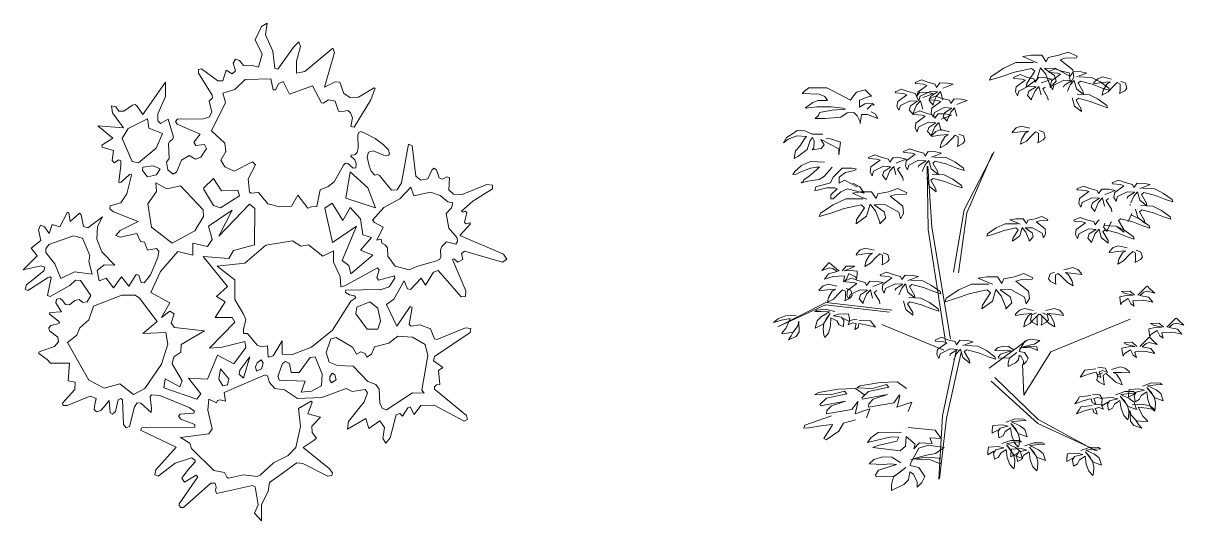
# Model space of a CAD drawing. Header units: millimetres. Extents: x -63086 to 144078, y -129912 to 13382.
# Drawn here: x 56144 to 58628, y -59168 to -58102 of the extents above; entities that cross this region are included whole.
import ezdxf

# ---------------------------------------------------------------- set-up
doc = ezdxf.new("R2010")
doc.units = ezdxf.units.MM
doc.layers.get('0').update_dxf_attribs({"lineweight": 0})
doc.layers.add('観葉植物', color=92, linetype='Continuous', lineweight=9)

# ---------------------------------------------------------------- blocks, each defined once
blk = doc.blocks.new('樹木平面（CAD素材.com）4a80e24d')
at = {"color": 0, "linetype": 'ByBlock', "lineweight": -2}
for points in [[(121.8, 439.7), (112, 440.5), (89.1, 428.5), (110.6, 502.9), (106.9, 512.1), (47.3, 462.1), (29.8, 458.7), (29.5, 484.7), (37.7, 516.2), (34.6, 525.8), (23.6, 515.2), (-10.6, 467.2), (-17, 469.1), (-21.1, 506), (-37.1, 540.7), (-33.7, 565.9), (-45.3, 558.7), (-58.8, 530.2), (-44.4, 499.2), (-51.7, 471.9), (-67.8, 475.7), (-84.3, 475.1), (-92.7, 485.8), (-101, 488.7), (-105.9, 480.3), (-101.3, 463.5), (-108.2, 457.3), (-121.4, 465.2), (-128.1, 442.4), (-139.1, 442.5), (-174.1, 467.9), (-180.5, 466.7), (-180.7, 458.9), (-151.2, 412), (-150.6, 405.6), (-157.2, 398.5), (-151.9, 374.9), (-157.5, 364.7), (-170.4, 360.7), (-225.1, 360.1), (-229.5, 354.9), (-225.9, 349.4), (-176.7, 328.4), (-190.2, 311.1), (-186.1, 304.1), (-167.4, 305.9), (-163.3, 297.2), (-175.6, 278.5), (-187, 274.2), (-200.1, 282.7), (-216.6, 272.1), (-227.7, 246.4)], [(-511.2, 35.5), (-509.4, 43.1), (-518, 46.2), (-555.6, 37.3), (-525.5, 67.4), (-538.9, 83.9), (-518, 100.3), (-523.1, 123.3), (-518.6, 132.8), (-510.4, 129.4), (-500.1, 115), (-493.3, 134.6), (-477.4, 129.9), (-461, 161.2), (-458.1, 159.7), (-454.9, 140.7), (-434.8, 159.1), (-431.7, 155.6), (-426.3, 130.3), (-417.4, 127.3), (-386.1, 151), (-396.3, 130), (-397.9, 103.1), (-387.4, 75.8), (-359.7, 47.2), (-382.4, 47.8), (-397, 36.1), (-392.9, 13.5), (-377.7, 19.3), (-362.2, -0.8), (-345.1, 22.2), (-329.4, 2.6), (-313.9, 27.3), (-308.1, 26), (-302.8, 10), (-297, 9.6), (-283.1, 26.6), (-267.3, 64.1), (-265, 77.3), (-270.2, 83.4), (-289.8, 79.9), (-295.8, 96.8), (-304.4, 98.2), (-312.2, 115.1), (-347.8, 107.2), (-357.7, 110.8), (-348.1, 121.4), (-309.3, 140.7), (-362.3, 161.7), (-370.4, 167.9), (-369.3, 174.3), (-346.3, 181), (-333.5, 200.4), (-323.6, 240.1), (-324.8, 242.7), (-328.2, 241.9), (-346, 225), (-350.1, 223.7), (-351.2, 225.7), (-346.8, 260.7), (-346.8, 271), (-351.3, 273.2), (-360, 266.8), (-365.4, 271.7), (-362.5, 293), (-386.7, 300.5), (-387.5, 304.8), (-364.1, 319.7), (-396.2, 345.9), (-340.8, 341.6), (-364.5, 373.6), (-366.5, 388.8), (-357.4, 386.7), (-351.1, 377.1), (-340, 377.4), (-321.7, 390.2), (-316.2, 391.4), (-312.3, 388.5), (-299.3, 370.1), (-251.2, 439.4), (-251.2, 408.8), (-267.2, 371.3), (-267.5, 356.4), (-261.9, 351.2), (-245, 359.9), (-234, 321.8), (-236.2, 316.9), (-241.8, 313.4), (-244.4, 308.4), (-243.2, 275.4), (-248.9, 268.5), (-245.9, 251.8), (-234.5, 242.3), (-227.5, 246.7)], [(-122.1, 290), (-124, 308.8), (-152.3, 335.5), (-122.9, 396), (-128.1, 415.6), (-102.9, 423.8), (-80.8, 444.9), (-25.8, 446.9), (-20.3, 422.8), (-15.5, 423.1), (-8.7, 436.5), (0.9, 440.6), (14.8, 413.8), (63.8, 431.3), (83.3, 394.9), (86.3, 394.3), (97.9, 401.4), (112.4, 398.5), (119.7, 377.1), (123.6, 375.7), (139.5, 379.1), (145.1, 373.9), (149.4, 363.4), (145.7, 344.3), (153, 342.8), (188.4, 401.3), (198.2, 426.3), (196, 427.5), (162.2, 407.5), (144.5, 406.5), (130.5, 415), (122.1, 439.2)], [(-122.1, 290.8), (-132.9, 272.5), (-124, 258.2), (-104.2, 248.6), (-64.4, 268.5), (-58.6, 262.1), (-74.3, 232.3), (-71.4, 204), (-67.9, 202), (-52.1, 203.4), (-31.8, 179), (-7.2, 172.2), (18.5, 173.8), (32.5, 197.1), (53.9, 169.5), (61.6, 172.1), (73, 173.3), (79.8, 209), (97.4, 215.9), (110.4, 226.2), (130.4, 261.4), (134.5, 265.6), (139.1, 265.4), (150.8, 255.5), (156.3, 256.2), (157.4, 265.1), (154.3, 273), (145.9, 280.8), (146.8, 283.5), (151.5, 283.1), (156.1, 284.6), (159.1, 289.2), (161.2, 297.8), (161, 326.6), (162.8, 332), (167, 333.7), (176.9, 329.6), (197.6, 318.6), (214.8, 306.3), (226.1, 294.8), (228.6, 286), (226.7, 282.8), (222.5, 281.6), (216.6, 283.1), (193.4, 292.7), (183.8, 289.7), (180.5, 279.1), (184.9, 260.5), (189.6, 248.5), (196.9, 240), (202.7, 241.9), (207.4, 239.2), (232.9, 208.1), (245, 208.5), (253.9, 223.6), (269, 307), (277, 303.2), (285.2, 237.8), (295.3, 229.4), (310.6, 232.3), (319, 250.8), (323.8, 255.6), (329.5, 251.8), (334.8, 234.2), (341.9, 231.7), (351, 236.5), (356.9, 234.6), (355.6, 209.1), (365.9, 199.2), (384.4, 198.8), (437.1, 220.5), (449.2, 218.6), (449.4, 210.7), (407.2, 184.8), (382.8, 163.4), (385.5, 160.9), (390.5, 163.4), (394.2, 160.4), (388.9, 138.9), (392.6, 136), (400.6, 138.2), (401.9, 136), (379.3, 111.3), (472.7, 70.9), (479.6, 60.1), (470.7, 54), (388.9, 77.7), (382.8, 72.5), (385.5, 59.9), (375.2, 53.5), (366.5, 61.3), (363.6, 59.7), (391.7, -7.5), (391.2, -20), (382.1, -20.5), (333, 35.7), (323.1, 32.7), (305.3, 4.6), (296.2, 19.9), (273.8, -4.5), (267.4, -3.1), (259.9, 14), (237.5, -25.7), (222.2, -36.7), (244.1, -83.1), (272.7, -41), (276.8, -43.6), (270.4, -79.6), (275.2, -83.5), (293.9, -80.6), (316.3, -89), (325, -110.3), (329.8, -111.9), (391.4, -86.5), (402.9, -88.1), (401, -97.2), (324.7, -148.2), (323.1, -157.5), (342.8, -172.1), (333.2, -178.5), (336.2, -208), (329.1, -208.7), (325, -213.5), (325, -218.3), (393.7, -274.7), (395.3, -283.2), (388.2, -286.6), (324.1, -252.3), (295.5, -253), (281.6, -272.4), (273.1, -256.4), (267.6, -258.3), (256.4, -276.3), (251, -270.4), (242.7, -273.1), (230, -322.4), (220.6, -333.6), (214.2, -323.6), (217.8, -300.7), (207.8, -285.9), (184.5, -302.6), (177.6, -281.1), (138.4, -303.7), (140.9, -287.5), (174, -245.7), (181.3, -226.1), (176.5, -219), (148.4, -223.5), (136.1, -216.7), (84, -236.1), (31.4, -238.4), (4.1, -219.8), (-17, -216.6), (-28, -204.1), (-32.9, -189.8), (-37.4, -187.4), (-125.1, -225.3), (-122.9, -243.9), (-134, -241.1), (-139.5, -242.5), (-142, -247.2), (-158, -239.9), (-160.6, -262.9), (-150.9, -303.3), (-157.9, -313.6), (-218.9, -321.7), (-198.8, -334), (-195, -345.1), (-147.5, -392.6), (-125, -397), (-120, -407.1), (-116.3, -408.9), (-84, -401.8), (-54.9, -405.7), (-48.1, -402.2), (-19.6, -375.9), (11.4, -360.5), (27.9, -343.3), (37.9, -298.2), (33.5, -259.8), (60.6, -244), (63.2, -246.1), (53.8, -271.2), (80.7, -277.9), (62.5, -297.3), (62.9, -310.8), (72.5, -323.3), (67.6, -327.4), (43.7, -343.3), (99.3, -388.3), (106.2, -397.6), (104.8, -402.9), (96.3, -404.6), (43.3, -377.4), (30.3, -376.1), (-3.5, -400.7), (-28.4, -418.3), (-30.9, -436.8), (-45.3, -466.3), (-45.6, -500.3), (-60.2, -483.8), (-52.6, -466), (-59.1, -427.7), (-64.7, -425), (-141.8, -441.7), (-143.8, -434.5), (-142.2, -428.2), (-145, -419.8), (-153.7, -419.4), (-212.8, -471.8), (-218.1, -471.9), (-222, -467.6), (-222.1, -463.9), (-182.1, -406.1), (-185.2, -402.7), (-210, -417.2), (-215.9, -408.7), (-204.9, -393.2), (-187.7, -374.3), (-187.8, -370.3), (-195.5, -365.7), (-230, -376.6), (-267, -404.6), (-273.7, -402), (-271.6, -390.8), (-228.5, -342.7), (-304.5, -305.8), (-301.8, -300.9), (-188.5, -299.6), (-187.9, -294.2), (-218.4, -282.4), (-223, -276.3), (-219.6, -271.5), (-190.5, -269.9), (-189.1, -265.6), (-200.6, -257.6), (-263.1, -232.1), (-281.2, -230.7), (-283.9, -234.4), (-280.8, -259.5), (-281.5, -268.3), (-303.9, -248), (-311.6, -247.8), (-317.6, -255.9), (-328.2, -297.9), (-335.3, -301.4), (-340.9, -293.8), (-343.1, -241.4), (-346.3, -238.1), (-352.6, -240.9), (-358.4, -265.8), (-364.3, -271.7), (-369.5, -268.7), (-371.6, -242.3), (-380.5, -253.4), (-389.6, -263.9), (-398.6, -266.8), (-403.6, -261.9), (-402.5, -251.2), (-399.5, -238.3), (-412.5, -233.6), (-461.7, -253.3), (-470.2, -253.1), (-471.5, -247.9), (-444.9, -218.7), (-444.5, -203), (-459.1, -200.2), (-456.3, -162.8), (-497.5, -162.8), (-504.3, -154.8), (-522.4, -142.1), (-522.2, -139.3), (-517.6, -136.5), (-488.8, -126.5), (-480.4, -117.1), (-481.3, -107.1), (-499.3, -93.2), (-501, -86.8), (-496.3, -81.5), (-479, -77.9), (-477.8, -75.8), (-479.9, -72.5), (-499.4, -57.7), (-498.7, -53.7), (-474, -52.3), (-485.5, -33.1), (-484.4, -25.2), (-476.8, -23.9), (-470.8, -28.7), (-465, -37.1), (-456.4, -37.4), (-444.9, -28.3), (-436.1, -26.4), (-428, -32.5), (-418.7, -31.2), (-411.2, -17.6), (-433.3, 14.6), (-444, 15.3), (-456.1, 3.8), (-498, -19.7), (-503.6, -17.7), (-495.7, 20.2), (-497.6, 22.6), (-502.5, 21.2), (-545.5, -6.6), (-551.4, -3.9), (-548.4, 5.2), (-511.2, 35.5)], [(-169.6, 212.4), (-148, 233.2), (-131.1, 207), (-96.4, 207.8), (-92.5, 196.2), (-133.4, 170), (-148, 175.4), (-169.9, 210.8)], [(274, 214.4), (281, 195.9), (316.2, 203.8), (337, 196.7), (353.5, 183.4), (364.4, 181.1), (361.6, 170.5), (350.1, 157.9), (355.9, 126.8), (373.5, 105.8), (374, 98.2), (370.8, 92.6), (350.7, 97.2), (340.4, 87.4), (338, 80.6), (338.6, 65.3), (336, 60), (329.2, 56.4), (287.4, 44.7), (270.4, 37.2), (240.4, 45.6), (225.1, 66.6), (224.4, 84.6), (219.5, 91.3), (211.8, 94.4), (210.6, 102.8), (201.6, 101.1), (214.9, 128.7), (196.3, 139.1), (192.2, 143.9), (216.6, 170.7), (250.9, 189.3), (274, 214.5)], [(208.4, -5.2), (228.2, 1.1), (240.2, 19.7), (239.6, 24.6), (205, 15.5), (201.7, 21), (206.6, 37.5), (203, 41.5), (132.7, 3.4), (124.2, 1.3), (122.6, 23.3), (108.7, 53.9), (108.4, 78.1), (85.8, 66.9), (55.2, 90.9), (39, 88.1), (21.2, 99.5), (-36.4, 90.4), (-81.3, 51.9), (-140.2, 45.2), (-102.4, 16.2), (-102.4, -26.4), (-83.8, -57.7), (-79.2, -68.9), (-84.2, -90.7), (-84.3, -99.1), (-75.8, -98.9), (-55.1, -124.1), (-45.6, -127.9), (-32.4, -125.4), (-31.4, -149.6), (-20.2, -146.9), (-1.5, -114.9), (-1.5, -143.4), (18.9, -145), (61.8, -128.6), (106.8, -91.8), (145.8, -29.7), (156.2, -22.4), (153.6, -18.3), (143.1, -16), (134, -10.9), (135.3, -5.7)], [(208.2, -4.8), (135.1, -6)], [(-10.3, -191.3), (-0.3, -163.2), (5.7, -158.9), (14.8, -163), (18, -182.9), (35.1, -182.2), (58.4, -150.5), (69.2, -149.3), (84.7, -185.9), (83.3, -211.4), (61.4, -222.4), (39.7, -224.5), (47.9, -200.9), (-8, -198.9), (-9.9, -191.2)]]:
    blk.add_lwpolyline(points, dxfattribs=at)
for points in [[(-289.8, 360.7), (-286.8, 340.8), (-257.6, 329.2), (-270.7, 298.3), (-309, 266.5), (-322.4, 269.2), (-343.7, 319), (-331, 340.1)], [(-289.6, 236.9), (-270.1, 241.3), (-262.5, 254), (-277.3, 260.5), (-299.2, 257.1), (-300.5, 250.2)], [(144.4, 247.7), (181.9, 213.3), (198.3, 170.1), (135.1, 191.2)], [(-270, 205.2), (-288.5, 179), (-281.2, 128.5), (-236.7, 94.5), (-188.2, 121), (-169.5, 151.8), (-170.7, 165.7), (-218.6, 217.6), (-248.1, 211), (-271.8, 223.5)], [(-136.5, 109.8), (-71, 178.4), (-59.5, 169.1), (-60.2, 91.3), (-105.7, 78.9), (-115.7, 62), (-170.5, 65.8), (-118, 1.9), (-141.9, -19.7), (-123.4, -31.3), (-145, -64.4), (-108, -64.4), (-102.6, -74.5), (-156.6, -130.7), (-129.6, -128.4), (-81, -116.1), (-78.7, -129.2), (-104.9, -163.9), (-139.6, -145.4), (-161.2, -197), (-202.1, -194.7), (-175.1, -227.9), (-183.6, -239.4), (-254.5, -215.5), (-251.4, -196.2), (-220.6, -213.2), (-215.2, -200.1), (-236.8, -163.9), (-233.1, -149.3), (-218.4, -139.1), (-217.7, -122.6), (-167.7, -93.5), (-232.1, -86), (-238.9, -77), (-232.8, -56.5), (-242, -51), (-259.8, -64.4), (-241.7, -33.5), (-282.1, -10.9), (-261.9, 34), (-224.6, 76.4), (-192.7, 69.2), (-192.7, 94.3), (-161.2, 87.7), (-150.9, 102.5), (-159.1, 130.9), (-108, 165.3)], [(106.3, 95.8), (157.7, 131.2), (126.9, 57.2), (141.2, 47), (145.9, 28.5), (192.6, 69), (166.4, 79.3), (190.1, 106.6), (171.6, 112.7), (166.4, 146.6), (144.3, 170.8), (128.9, 143.1), (105.8, 180.6), (89.9, 169.3)], [(-415.3, 55.6), (-413.2, 68), (-428.5, 105), (-447.9, 110), (-501, 91.4), (-507.4, 82.1), (-507.1, 74.4), (-487.6, 50.1), (-475.4, 18.6), (-445.6, 33.2), (-407.8, 28.1)], [(-250.5, -96.9), (-246.3, -122.1), (-259.5, -164.8), (-295.2, -216.5), (-319.4, -229.9), (-348.5, -207.1), (-382, -215.9), (-414.8, -199.3), (-460.9, -118.1), (-440.8, -102.7), (-434.2, -86.6), (-415.3, -69.5), (-405.2, -40.7), (-344.8, -17.2), (-316.1, -16.8), (-306.4, -23.6), (-269, -73), (-299.3, -99)], [(186.5, -31.2), (203.4, -44.7), (209.4, -72.3), (203.7, -89.9), (181, -89.5), (156.8, -56.9), (158.7, -42.4)], [(302.8, -226.8), (278.1, -226.2), (221.8, -262.8), (213.3, -259.7), (207.9, -248.7), (206.5, -218.6), (199.4, -208), (182.4, -202.1), (151.1, -168.7), (117, -167.2), (99.6, -160.5), (93.1, -139.5), (102.6, -110.1), (114.6, -107.4), (149.6, -128), (157.6, -143), (167, -138.5), (176.4, -142), (179.8, -150), (190.3, -143.1), (196.3, -127.6), (227.3, -120), (246.7, -104.5), (277.8, -107), (304.7, -122.8), (310.9, -146.3), (297.5, -220.6)], [(-84.2, -195), (-93, -186.3), (-91.6, -177.9), (-70.5, -149.2)], [(-46.2, -155.4), (-41.7, -161.7), (-45.6, -174.7), (-56.4, -179.4), (-58.6, -170.1), (-54.5, -161.9)], [(-128.2, -211.1), (-118.2, -208.9), (-115.6, -196.2), (-133.3, -174.8), (-136.8, -196.5)], [(114.7, -198.4), (111.3, -187.5), (105.8, -184), (100.8, -191.8), (100.9, -199.3), (104.4, -204.4)]]:
    blk.add_lwpolyline(points, close=True, dxfattribs=at)
blk = doc.blocks.new('樹木平面（CAD素材.com）c9a4abbc')
at = {"color": 0, "linetype": 'ByBlock', "lineweight": -2}
for points in [[(130.6, 481.7), (93.3, 481.7), (66.3, 469.1), (39.2, 451), (36.8, 443.8), (59, 450.4), (90.3, 461.2), (126.4, 469.1), (133.6, 463), (116.7, 436.6), (115.5, 428.8), (137.8, 445), (145.6, 470.3), (157, 456.4), (166.6, 431.8), (166.6, 428.2), (179.2, 441.4), (175.6, 454), (154.6, 469.1), (177.4, 469.7), (206.9, 453.4), (210.5, 439), (217.1, 450.4), (215.3, 466.1), (188.3, 487.7), (197.9, 490.7), (223.1, 491.9), (224.3, 494.9), (205.1, 503.9), (185.3, 497.3), (162.4, 492.5), (158.2, 482.9), (148.6, 497.3), (125.8, 497.3), (107.7, 494.3), (127.6, 485.9), (139, 481.1)], [(147.4, 412.5), (142.6, 430.4), (134.3, 421.1), (126.9, 404.1), (126.8, 401.6), (118.3, 411.2), (121.2, 419.9), (136.3, 429.8), (120.4, 430.9), (99.3, 420.4), (96.4, 410.4), (92.1, 418.5), (93.8, 429.4), (113.3, 443.8), (106.6, 446.2), (89, 447.7), (88.3, 449.8), (102, 455.6), (115.7, 450.4), (131.5, 446.4), (134.2, 439.6), (141.3, 449.4), (157.3, 448.8), (169.8, 446.1), (155.7, 440.8), (147.6, 437.8)], [(195.3, 428.8), (196.6, 432.7), (211.7, 442.6), (195.8, 443.7), (174.7, 433.2), (171.8, 423.2), (167.5, 431.3), (169.2, 442.2), (188.7, 456.6), (182.1, 459), (164.4, 460.5), (163.7, 462.6), (177.4, 468.4), (191.1, 463.2), (206.9, 459.2), (209.6, 452.4), (216.7, 462.2), (232.7, 461.6), (245.2, 458.9), (231.1, 453.6), (223, 450.6)], [(228.9, 450.8), (255, 449.7), (273.5, 440.1), (291.9, 426.8), (293.4, 421.7), (278, 426.9), (256.5, 435.4), (231.5, 441.8), (226.3, 437.8), (237.3, 418.9), (237.9, 413.4), (222.8, 425.3), (218.1, 443.2), (209.7, 433.9), (203.6, 419.9)], [(297.7, 446.2), (278.9, 450.6), (268.3, 447), (260.1, 438.5), (259.8, 435.9), (277.1, 438.5), (294.8, 440), (287.8, 435.5), (280, 421.9), (277.8, 411.6), (290.4, 418.6), (302.5, 431.1), (309.9, 438.5), (316.2, 435.5), (316.2, 420.8), (315.1, 414.9), (326.5, 421.2), (330.5, 426.3), (327.6, 437.4), (317.6, 441.1)], [(-225.4, 382), (-215.9, 390.8), (-210.2, 390.4), (-213.6, 393.8), (-230, 393.1), (-241.7, 386.2), (-241.7, 401), (-225.4, 407.1), (-216.3, 409.8), (-229.6, 423.4), (-247.8, 418.1), (-256.6, 407.1), (-261.1, 401), (-285.4, 413.6), (-311.7, 427.2), (-350.4, 427.2), (-359.5, 420), (-364.1, 415.1), (-328, 413.6), (-316.2, 408.6), (-309.8, 400.3), (-330.7, 400.3), (-341.7, 396.1), (-357.3, 384.7), (-357.3, 383.6), (-332.9, 386.6), (-302.5, 387), (-277.1, 383.6), (-271.4, 381.3), (-300.3, 379.8), (-327.2, 374.4), (-329.1, 368), (-336.4, 361.9), (-315.5, 361.5), (-281.6, 364.2), (-268.3, 373.7), (-253.9, 374.4), (-246.3, 367.2), (-240.2, 354.3), (-240.2, 351.3), (-237.2, 369.9), (-224.3, 370.3), (-202.2, 361.9), (-208.3, 371.8), (-217, 376)], [(-106.1, 381.5), (-110.9, 399.4), (-119.3, 390), (-126.7, 373.1), (-126.8, 370.5), (-135.2, 380.1), (-132.3, 388.9), (-117.2, 398.8), (-133.2, 399.8), (-154.2, 389.3), (-157.1, 379.3), (-161.5, 387.5), (-159.8, 398.4), (-140.2, 412.7), (-146.9, 415.1), (-164.5, 416.7), (-165.3, 418.8), (-151.5, 424.6), (-137.9, 419.4), (-122, 415.4), (-119.4, 408.5), (-112.2, 418.4), (-96.2, 417.7), (-83.7, 415.1), (-97.8, 409.8), (-106, 406.7)], [(-63.4, 401.4), (-68.2, 419.2), (-76.5, 409.9), (-84, 392.9), (-84.1, 390.4), (-92.5, 400), (-89.6, 408.7), (-74.5, 418.6), (-90.5, 419.7), (-111.5, 409.2), (-114.4, 399.2), (-118.7, 407.4), (-117, 418.2), (-97.5, 432.6), (-104.2, 435), (-121.8, 436.5), (-122.5, 438.7), (-108.8, 444.4), (-95.1, 439.3), (-79.3, 435.3), (-76.6, 428.4), (-69.5, 438.2), (-53.5, 437.6), (-41, 435), (-55.1, 429.7), (-63.2, 426.6)], [(156.1, 429), (150.9, 425), (161.9, 406.1), (162.5, 400.6)], [(-33.2, 366.8), (-38, 384.6), (-46.3, 375.3), (-53.8, 358.3), (-53.9, 355.8), (-62.3, 365.4), (-59.4, 374.1), (-44.3, 384.1), (-60.3, 385.1), (-81.3, 374.6), (-84.2, 364.6), (-88.5, 372.8), (-86.8, 383.7), (-67.3, 398), (-74, 400.4), (-91.6, 401.9), (-92.3, 404.1), (-78.6, 409.8), (-65, 404.7), (-49.1, 400.7), (-46.4, 393.8), (-39.3, 403.6), (-23.3, 403), (-10.8, 400.4), (-24.9, 395.1), (-33, 392)], [(224.6, 413.8), (250.7, 412.7), (269.2, 403.2), (287.7, 389.8), (289.1, 384.7), (273.8, 389.9), (252.2, 398.4), (227.2, 404.9), (222, 400.9), (233, 381.9), (233.7, 376.4), (218.6, 388.4), (213.8, 406.2)], [(-67.1, 335.1), (-71.8, 353), (-80.2, 343.7), (-87.6, 326.7), (-87.7, 324.2), (-96.2, 333.8), (-93.3, 342.5), (-78.2, 352.4), (-94.1, 353.5), (-115.2, 342.9), (-118.1, 333), (-122.4, 341.1), (-120.7, 352), (-101.2, 366.4), (-107.8, 368.7), (-125.5, 370.3), (-126.2, 372.4), (-112.5, 378.2), (-98.8, 373), (-83, 369), (-80.3, 362.2), (-73.2, 372), (-57.2, 371.3), (-44.7, 368.7), (-58.8, 363.4), (-66.9, 360.4)], [(-319.9, 327.9), (-342.7, 327.9), (-359, 335.1), (-375.2, 336.3), (-387.2, 327.3), (-398, 321.3), (-404.6, 309.3), (-394.4, 317.1), (-375.8, 324.3), (-354.8, 323.1), (-359.6, 318.3), (-369.2, 302.7), (-378.8, 292.5), (-381.8, 276.3), (-373.4, 280.5), (-353.6, 294.9), (-347.5, 314.7), (-342.1, 321.3), (-338.5, 313.5), (-339.1, 298.5), (-342.7, 294.3), (-323.5, 297.3), (-317.5, 305.1), (-324.1, 316.5), (-286.2, 296.7), (-285.6, 284.1), (-282.6, 311.1), (-303.7, 318.3), (-312.7, 319.5)], [(-48.8, 333.3), (-67.6, 337.8), (-78.3, 334.1), (-86.4, 325.6), (-86.8, 323), (-69.5, 325.6), (-51.8, 327.1), (-58.8, 322.7), (-66.5, 309), (-68.7, 298.7), (-56.2, 305.7), (-44, 318.2), (-36.7, 325.6), (-30.4, 322.7), (-30.4, 307.9), (-31.5, 302), (-20.1, 308.3), (-16, 313.5), (-19, 324.5), (-28.9, 328.2)], [(123.2, 341), (104.4, 345.5), (93.7, 341.8), (85.6, 333.3), (85.2, 330.7), (102.5, 333.3), (120.2, 334.8), (113.2, 330.4), (105.5, 316.7), (103.3, 306.4), (115.8, 313.4), (128, 325.9), (135.3, 333.3), (141.6, 330.4), (141.6, 315.6), (140.5, 309.7), (151.9, 316), (156, 321.2), (153, 332.2), (143.1, 335.9)], [(-163.6, 240.9), (-168.3, 258.8), (-176.7, 249.4), (-184.1, 232.5), (-184.2, 230), (-192.7, 239.6), (-189.8, 248.3), (-174.7, 258.2), (-190.6, 259.3), (-211.7, 248.7), (-214.6, 238.8), (-218.9, 246.9), (-217.2, 257.8), (-197.7, 272.2), (-204.3, 274.5), (-221.9, 276.1), (-222.7, 278.2), (-209, 284), (-195.3, 278.8), (-179.5, 274.8), (-176.8, 268), (-169.7, 277.8), (-153.7, 277.1), (-141.2, 274.5), (-155.3, 269.2), (-163.4, 266.2)], [(-115.7, 257.2), (-114.4, 261.1), (-99.2, 271), (-115.2, 272.1), (-136.3, 261.5), (-139.2, 251.6), (-143.5, 259.7), (-141.8, 270.6), (-122.3, 285), (-128.9, 287.3), (-146.5, 288.9), (-147.3, 291), (-133.6, 296.8), (-119.9, 291.6), (-104.1, 287.6), (-101.4, 280.8), (-94.3, 290.6), (-78.3, 289.9), (-65.8, 287.3), (-79.9, 282), (-88, 279)], [(-82.1, 279.1), (-56, 278.1), (-37.5, 268.5), (-19, 255.2), (-17.6, 250), (-32.9, 255.3), (-54.5, 263.7), (-79.5, 270.2), (-84.7, 266.2), (-73.7, 247.2), (-73, 241.8), (-88.1, 253.7), (-92.9, 271.6), (-101.3, 262.2), (-107.4, 248.3)], [(-40.5, 32.2), (-17.6, 165.7), (46.4, 290)], [(-29.6, 31.3), (-11.6, 159.4), (43.3, 286.9)], [(-316.9, 267.9), (-346.9, 269.7), (-365.6, 261.3), (-380, 248.1), (-384.2, 241.5), (-377, 242.1), (-368.6, 246.9), (-346.3, 255.3), (-333.1, 257.7), (-327.1, 257.7), (-332.5, 252.9), (-339.7, 246.9), (-349.4, 238.4), (-360.8, 230), (-362.6, 226.4), (-366.2, 224), (-352.4, 227.6), (-327.7, 231.2), (-316.9, 238.4), (-306.7, 250.5), (-300.1, 257.7)], [(-246.6, 215.6), (-273.6, 229.4), (-285, 222.8), (-285, 236), (-271.8, 246.3), (-253.2, 249.9), (-248.4, 252.9), (-257.4, 255.3), (-279, 255.3), (-297.7, 236), (-303.7, 224), (-334.9, 215.6), (-337.3, 206.6), (-311.5, 213.2), (-294.1, 213.2), (-289.3, 210.8), (-303.1, 198.2), (-303.1, 189.2), (-297.7, 189.2), (-281.4, 204.2), (-267, 210.8), (-231.6, 201.8), (-240.6, 215), (-255.6, 222.8)], [(-154.9, 257.4), (-160.1, 253.4), (-149.1, 234.4), (-148.5, 229)], [(-57.2, -115.9), (-94.8, 123.9), (-96.9, 259.5)], [(-46.6, -110.6), (-86.6, 128.7), (-95, 259.2)], [(-86.3, 242.2), (-60.3, 241.1), (-41.7, 231.5), (-23.3, 218.2), (-21.8, 213.1), (-37.2, 218.3), (-58.8, 226.8), (-83.8, 233.2), (-89, 229.2), (-77.9, 210.3), (-77.3, 204.8), (-92.4, 216.7), (-97.2, 234.6)], [(331.1, 189.9), (332.4, 193.8), (347.5, 203.7), (331.5, 204.8), (310.5, 194.3), (307.6, 184.3), (303.2, 192.5), (304.9, 203.3), (324.5, 217.7), (317.8, 220.1), (300.2, 221.6), (299.4, 223.7), (313.2, 229.5), (326.8, 224.3), (342.7, 220.3), (345.4, 213.5), (352.5, 223.3), (368.5, 222.7), (381, 220.1), (366.9, 214.7), (358.8, 211.7)], [(-234, 189.2), (-271.2, 189.2), (-298.3, 176.6), (-325.3, 158.6), (-327.7, 151.4), (-305.5, 158), (-274.2, 168.8), (-238.2, 176.6), (-231, 170.6), (-247.8, 144.2), (-249, 136.3), (-226.8, 152.6), (-218.9, 177.8), (-207.5, 164), (-197.9, 139.3), (-197.9, 135.7), (-185.3, 149), (-188.9, 161.6), (-209.9, 176.6), (-187.1, 177.2), (-157.6, 161), (-154, 146.6), (-147.4, 158), (-149.2, 173.6), (-176.3, 195.2), (-166.7, 198.2), (-141.4, 199.4), (-140.2, 202.4), (-159.4, 211.4), (-179.3, 204.8), (-202.1, 200), (-206.3, 190.4), (-215.9, 204.8), (-238.8, 204.8), (-256.8, 201.8), (-237, 193.4), (-225.6, 188.6)], [(283.2, 173.7), (278.4, 191.5), (270, 182.2), (262.6, 165.2), (262.5, 162.7), (254.1, 172.3), (256.9, 181), (272.1, 190.9), (256.1, 192), (235.1, 181.5), (232.1, 171.5), (227.8, 179.7), (229.5, 190.5), (249, 204.9), (242.4, 207.3), (224.8, 208.8), (224, 211), (237.7, 216.7), (251.4, 211.5), (267.3, 207.5), (269.9, 200.7), (277.1, 210.5), (293, 209.9), (305.6, 207.3), (291.5, 201.9), (283.3, 198.9)], [(364.7, 211.9), (390.7, 210.8), (409.3, 201.3), (427.7, 187.9), (429.2, 182.8), (413.8, 188), (392.2, 196.5), (367.2, 202.9), (362, 198.9), (373.1, 180), (373.7, 174.5), (358.6, 186.5), (353.8, 204.3), (345.5, 195), (339.3, 181)], [(291.8, 190.1), (286.6, 186.1), (297.6, 167.2), (298.3, 161.7)], [(338, 178), (337.9, 175.5)], [(360.4, 174.9), (386.4, 173.9), (405, 164.3), (423.4, 150.9), (424.9, 145.8), (409.5, 151.1), (388, 159.5), (363, 166), (357.8, 162), (368.8, 143), (369.4, 137.5), (354.3, 149.5), (349.6, 167.3)], [(96.3, 136), (70.2, 136), (51.3, 127.1), (32.3, 114.5), (30.7, 109.5), (46.2, 114.1), (68.1, 121.7), (93.3, 127.1), (98.4, 122.9), (86.6, 104.4), (85.8, 99), (101.3, 110.3), (106.8, 128), (114.8, 118.3), (121.5, 101.1), (121.5, 98.5), (130.4, 107.8), (127.8, 116.6), (113.1, 127.1), (129.1, 127.6), (149.7, 116.2), (152.2, 106.1), (156.9, 114.1), (155.6, 125), (136.7, 140.2), (143.4, 142.3), (161.1, 143.1), (161.9, 145.2), (148.5, 151.5), (134.6, 146.9), (118.6, 143.5), (115.6, 136.8), (108.9, 146.9), (92.9, 146.9), (80.3, 144.8), (94.2, 138.9), (102.2, 135.5)], [(282.1, 132.2), (308.2, 131.2), (326.7, 121.6), (345.2, 108.3), (346.6, 103.2), (331.3, 108.4), (309.7, 116.8), (284.7, 123.3), (279.5, 119.3), (290.5, 100.4), (291.1, 94.9), (276, 106.8), (271.3, 124.7), (262.9, 115.3), (255.5, 98.4), (255.4, 95.9), (246.9, 105.5), (249.8, 114.2), (265, 124.1), (249, 125.2), (227.9, 114.6), (225, 104.7), (220.7, 112.8), (222.4, 123.7), (241.9, 138.1), (235.3, 140.4), (217.7, 142), (216.9, 144.1), (230.6, 149.9), (244.3, 144.7), (260.1, 140.7), (262.8, 133.9), (269.9, 143.7), (272.3, 143.6)], [(339.8, 154.7), (341.6, 154.7), (360.2, 145.1), (378.6, 131.7), (380.1, 126.6), (364.7, 131.9), (343.2, 140.3), (318.1, 146.8), (312.9, 142.8), (324, 123.8), (324.6, 118.3), (309.5, 130.3), (309.4, 130.6)], [(341.2, 158), (333.8, 141)], [(297.9, 140.5), (296.4, 138.8), (288.9, 121.9), (288.8, 119.3), (280.4, 128.9), (283.3, 137.6)], [(-210.5, 79.4), (-229.3, 83.8), (-240, 80.1), (-248.1, 71.6), (-248.5, 69), (-231.2, 71.6), (-213.5, 73.1), (-220.5, 68.7), (-228.2, 55), (-230.4, 44.7), (-217.9, 51.7), (-205.8, 64.3), (-198.4, 71.6), (-192.1, 68.7), (-192.1, 53.9), (-193.2, 48.1), (-181.8, 54.3), (-177.8, 59.5), (-180.7, 70.5), (-190.7, 74.2)], [(331.1, 84.5), (312.3, 88.9), (301.6, 85.2), (293.5, 76.8), (293.2, 74.2), (310.5, 76.8), (328.2, 78.2), (321.2, 73.8), (313.4, 60.2), (311.2, 49.9), (323.7, 56.9), (335.9, 69.4), (343.3, 76.8), (349.5, 73.8), (349.5, 59.1), (348.4, 53.2), (359.9, 59.4), (363.9, 64.6), (361, 75.6), (351, 79.3)], [(-285.3, 34.8), (-306, 52.1), (-308.2, 52.1), (-312.6, 46.6), (-322.2, 36.3), (-306, 41.8), (-299, 40), (-289.8, 34.1), (-308.2, 28.9), (-316.3, 17.5), (-297.9, 23), (-274.7, 24.5), (-273.5, 23), (-276.1, 12), (-269.5, 17.5), (-264.3, 29.3), (-250.3, 22.3), (-247.8, 17.1), (-246.6, 27.1), (-246.6, 34.8), (-260.6, 36.3), (-274.7, 35.5), (-257.7, 41.8), (-251.8, 45.5), (-269.9, 45.1), (-278.7, 35.5)], [(-165.6, -7.2), (-164.3, -3.3), (-149.1, 6.6), (-165.1, 7.7), (-186.1, -2.9), (-189.1, -12.8), (-193.4, -4.7), (-191.7, 6.2), (-172.2, 20.6), (-178.8, 22.9), (-196.4, 24.5), (-197.2, 26.6), (-183.5, 32.4), (-169.8, 27.2), (-153.9, 23.2), (-151.3, 16.4), (-144.1, 26.2), (-128.2, 25.5), (-115.6, 22.9), (-129.8, 17.6), (-137.9, 14.6)], [(35.6, 7), (-1.7, 7), (-28.7, -5.6), (-55.8, -23.6), (-58.2, -30.8), (-35.9, -24.2), (-4.7, -13.4), (31.4, -5.6), (38.6, -11.6), (21.8, -38), (20.6, -45.8), (42.8, -29.6), (50.6, -4.4), (62, -18.2), (71.6, -42.8), (71.6, -46.4), (84.3, -33.2), (80.7, -20.6), (59.6, -5.6), (82.5, -5), (111.9, -21.2), (115.5, -35.6), (122.1, -24.2), (120.3, -8.6), (93.3, 13.1), (102.9, 16.1), (128.1, 17.3), (129.3, 20.3), (110.1, 29.3), (90.3, 22.7), (67.4, 17.9), (63.2, 8.2), (53.6, 22.7), (30.8, 22.7), (12.7, 19.7), (32.6, 11.2), (44, 6.4)], [(196.1, 37.7), (214.9, 42.1), (225.6, 38.4), (233.7, 29.9), (234.1, 27.4), (216.8, 29.9), (199.1, 31.4), (206.1, 27), (213.8, 13.4), (216, 3.1), (203.5, 10.1), (191.4, 22.6), (184, 29.9), (177.7, 27), (177.7, 12.3), (178.8, 6.4), (167.4, 12.6), (163.3, 17.8), (166.3, 28.8), (176.2, 32.5)], [(-290.1, 2.4), (-308.9, 6.8), (-319.6, 3.1), (-327.7, -5.3), (-328.1, -7.9), (-310.8, -5.3), (-293.1, -3.9), (-300.1, -8.3), (-307.8, -21.9), (-310, -32.2), (-297.5, -25.2), (-285.3, -12.7), (-278, -5.3), (-271.7, -8.3), (-271.7, -23), (-272.8, -28.9), (-261.4, -22.7), (-257.3, -17.5), (-260.3, -6.4), (-270.2, -2.8)], [(-213.5, -23.5), (-218.2, -5.6), (-226.6, -15), (-234, -31.9), (-234.1, -34.4), (-242.6, -24.8), (-239.7, -16.1), (-224.6, -6.2), (-240.5, -5.1), (-261.6, -15.7), (-264.5, -25.6), (-268.8, -17.5), (-267.1, -6.6), (-247.6, 7.8), (-254.2, 10.1), (-271.8, 11.7), (-272.6, 13.8), (-258.9, 19.6), (-245.2, 14.4), (-229.4, 10.4), (-226.7, 3.6), (-219.6, 13.4), (-203.6, 12.7), (-191.1, 10.1), (-205.2, 4.8), (-213.3, 1.8)], [(-132, 14.7), (-105.9, 13.7), (-87.3, 4.1), (-68.9, -9.2), (-67.5, -14.3), (-82.8, -9.1), (-104.4, -0.7), (-129.4, 5.8), (-134.6, 1.8), (-123.6, -17.1), (-122.9, -22.6), (-138, -10.7), (-142.8, 7.2), (-151.2, -2.2), (-157.3, -16.1)], [(354, -17), (373, 2), (375.2, 2.2), (380.1, -3), (390.5, -12.4), (373.9, -8.3), (367.1, -10.7), (358.4, -17.4), (377.2, -21), (386.3, -31.7), (367.4, -27.7), (344.2, -28.2), (343.2, -29.8), (346.7, -40.6), (339.6, -35.6), (333.5, -24.3), (320.1, -32.5), (318, -37.8), (316.1, -28), (315.4, -20.3), (329.2, -17.7), (343.2, -17.2), (325.8, -12.4), (319.6, -9.2), (337.7, -8.1), (347.3, -16.9)], [(-204.8, -7), (-210, -11), (-199, -29.9), (-198.4, -35.4)], [(-136.2, -22.2), (-110.2, -23.3), (-91.6, -32.9), (-73.2, -46.2), (-71.7, -51.3), (-87.1, -46.1), (-108.6, -37.6), (-133.7, -31.2), (-138.9, -35.2), (-127.8, -54.1), (-127.2, -59.6), (-142.3, -47.7), (-147.1, -29.8)], [(-172, -49.1), (-313.9, -32.5), (-416.2, -84.6)], [(-177.6, -53.5), (-314.1, -37.9), (-415, -83.7)], [(-294.6, -52.1), (-314.4, -47), (-332.9, -48.8), (-337.3, -52.1), (-324.4, -51.7), (-305.6, -52.5), (-322.9, -62.8), (-332.5, -71.6), (-336.2, -87.5), (-317.8, -78.6), (-313, -67.6), (-304.1, -55.8), (-317.8, -77.2), (-319.6, -89.7), (-317.8, -102.9), (-315.6, -107.7), (-308.2, -98.1), (-303.8, -82.7), (-302.7, -65.4), (-290.5, -72), (-285.3, -80.5), (-276.1, -84.2), (-275.4, -70.9), (-280.5, -63.9), (-298.2, -61.3), (-286.4, -57.3), (-265.4, -56.9), (-263.2, -66.8), (-262.9, -73.1), (-276.1, -66.8)], [(130.3, -49.8), (111.5, -45.4), (100.8, -49.1), (92.7, -57.6), (92.3, -60.2), (109.6, -57.6), (127.3, -56.1), (120.3, -60.5), (112.6, -74.2), (110.4, -84.5), (122.9, -77.5), (135.1, -64.9), (142.4, -57.6), (148.7, -60.5), (148.7, -75.3), (147.6, -81.1), (159, -74.9), (163.1, -69.7), (160.1, -58.7), (150.2, -55)], [(157, -49.8), (175.8, -45.4), (186.5, -49.1), (194.6, -57.6), (195, -60.2), (177.7, -57.6), (160, -56.1), (167, -60.5), (174.7, -74.2), (176.9, -84.5), (164.4, -77.5), (152.3, -64.9), (144.9, -57.6), (138.6, -60.5), (138.6, -75.3), (139.7, -81.1), (128.3, -74.9), (124.2, -69.7), (127.2, -58.7), (137.1, -55)], [(-377.5, -60.6), (-399.2, -61.3), (-415.4, -66.5), (-425.7, -75.7), (-408.4, -70.5), (-390, -66.8), (-398.5, -86.7), (-407.7, -98.1), (-406.2, -100), (-383.7, -95.9), (-373.4, -82.7), (-371.6, -72.4), (-370.8, -95.2), (-377.5, -105.1), (-394, -112.5), (-387.8, -104), (-382.6, -94.1)], [(-242.2, -70.9), (-218.3, -71.6), (-213.8, -77.5), (-207.2, -85.6), (-225.3, -81.2), (-238.5, -78.3), (-243, -77.9), (-244.4, -86), (-251.4, -90.4), (-250.3, -84.2), (-248.5, -77.5), (-256.2, -76.1), (-266.2, -80.5), (-262.1, -71.3), (-252.2, -68.7), (-246.3, -69.4)], [(337.7, -68.2), (168, -138.2), (110.1, -231.2), (107.3, -164.7)], [(416.1, -85.5), (435.1, -66.5), (437.3, -66.3), (442.2, -71.4), (452.6, -80.9), (436, -76.7), (429.2, -79.2), (420.5, -85.8), (439.3, -89.4), (448.4, -100.1), (429.5, -96.1), (406.3, -96.6), (405.3, -98.2), (408.8, -109), (401.7, -104.1), (395.6, -92.8), (382.2, -100.9), (380.1, -106.3), (378.2, -96.5), (377.5, -88.8), (391.3, -86.1), (405.3, -85.6), (387.9, -80.8), (381.7, -77.7), (399.8, -76.5), (409.4, -85.3)], [(-61.1, -134.7), (-193.8, -79.5)], [(-48.3, -146.8), (-47, -142.9), (-31.8, -133), (-47.8, -131.9), (-68.8, -142.4), (-71.8, -152.4), (-76.1, -144.3), (-74.4, -133.4), (-54.9, -119), (-61.5, -116.7), (-79.1, -115.1), (-79.9, -113), (-66.2, -107.2), (-52.5, -112.4), (-36.6, -116.4), (-34, -123.2), (-26.8, -113.4), (-10.9, -114.1), (1.7, -116.7), (-12.4, -122), (-20.6, -125)], [(117.9, -112.3), (36.2, -173)], [(88.6, -134), (77.2, -126.6), (65.7, -126.2), (53.8, -129.5), (47.9, -135.2), (66.1, -136.2), (75.3, -135), (83.3, -136.2), (60.2, -143.4), (56.1, -149.3), (56.9, -152), (80.2, -151.2), (88.6, -145), (95, -139.9), (79.2, -152), (76.6, -162), (76.6, -169.4), (92.7, -161.6), (98.5, -155.7), (100.3, -145.4), (104.8, -148.3), (109.7, -158.5), (109.7, -165.3), (115.7, -158.9), (119.6, -151.6), (111.8, -139.9), (100.5, -137.2), (100.9, -134.6), (112, -115.1), (124.3, -111.2), (144.5, -114.3), (133.1, -121.7), (121.8, -123.9), (101.5, -129.7), (122.2, -126.8), (138.2, -127.8), (139.2, -135.2), (124.9, -129.3), (108.7, -129.9)], [(358.7, -126.8), (377.8, -107.8), (380, -107.7), (384.9, -112.8), (395.3, -122.2), (378.7, -118.1), (371.9, -120.5), (363.2, -127.2), (382, -130.8), (391, -141.5), (372.2, -137.5), (349, -138), (348, -139.6), (351.5, -150.4), (344.4, -145.4), (338.3, -134.1), (324.9, -142.3), (322.8, -147.6), (320.8, -137.8), (320.2, -130.1), (334, -127.5), (348, -127), (330.6, -122.2), (324.4, -119), (342.4, -117.9), (352.1, -126.7)], [(-34.3, -133.6), (-63.6, -275.6), (-72.1, -410.9)], [(-23.9, -139.4), (-55.6, -280.7), (-70.2, -410.7)], [(-14.7, -124.8), (11.4, -125.9), (30, -135.5), (48.4, -148.8), (49.8, -153.9), (34.5, -148.7), (12.9, -140.3), (-12.1, -133.8), (-17.3, -137.8), (-6.3, -156.7), (-5.6, -162.2), (-20.7, -150.3), (-25.5, -132.4), (-33.9, -141.7), (-40, -155.7)], [(264.5, -174.7), (240.7, -177.5), (236.7, -183.7), (230.8, -192.4), (248.4, -186.4), (261.4, -182.4), (265.8, -181.6), (267.9, -189.6), (275.3, -193.4), (273.7, -187.2), (271.3, -180.8), (278.8, -178.6), (289.1, -182.2), (284.3, -173.4), (274.2, -171.7), (268.4, -172.9)], [(297.8, -176.2), (316.1, -170.2), (327.1, -173), (335.9, -180.7), (336.5, -183.3), (319, -182.2), (301.3, -182.2), (308.6, -186), (317.5, -198.9), (320.6, -209), (307.5, -203.1), (294.3, -191.7), (286.3, -185), (280.3, -188.4), (281.6, -203.1), (283.2, -208.9), (271.3, -203.6), (266.8, -198.8), (268.8, -187.6), (278.4, -183.1)], [(48, -193.6), (141.2, -283.3), (263.1, -349.7)], [(-231.1, -230.7), (-250.4, -216.7), (-287.4, -218.4), (-329.6, -225.5), (-337, -229.7), (-303.6, -230.7), (-273.7, -222.3), (-268.4, -227.9), (-312, -237.4), (-326.4, -250.8), (-325, -253.9), (-271.5, -243.7), (-301.8, -253.9), (-311.3, -263.8), (-312.4, -270.8), (-258.2, -262), (-245.5, -244.8), (-245.1, -246.6), (-249.4, -265.2), (-251.1, -270.8), (-219.5, -260.3), (-226.8, -280)], [(-141.3, -216.5), (-160.7, -202.5), (-197.6, -204.2), (-239.9, -211.3), (-247.3, -215.5), (-213.8, -216.5), (-183.9, -208.1), (-178.6, -213.7), (-222.3, -223.2), (-236.7, -236.6), (-235.3, -239.7), (-181.8, -229.5), (-212.1, -239.7), (-221.6, -249.6), (-222.6, -256.6), (-168.4, -247.8), (-155.8, -230.6), (-155.4, -232.4), (-159.6, -251), (-161.4, -256.6), (-129.7, -246.1), (-137.1, -265.8)], [(40, -201), (140.4, -291.9), (267.5, -350.2)], [(306.8, -230.2), (326.2, -223.3), (344.7, -223.6), (349.4, -226.5), (336.5, -227.3), (317.9, -229.6), (336, -238.4), (346.3, -246.4), (351.3, -261.8), (332.2, -254.6), (326.5, -244), (316.7, -233), (332.1, -253.1), (335, -265.5), (334.3, -278.8), (332.5, -283.8), (324.3, -274.9), (318.6, -259.8), (316, -242.7), (304.5, -250.3), (300.1, -259.2), (291.2, -263.6), (289.3, -250.5), (293.9, -243.1), (311.3, -239), (299.2, -236), (278.2, -237.4), (276.9, -247.5), (277, -253.8), (289.7, -246.4)], [(364, -211.6), (383.4, -204.8), (401.9, -205.1), (406.6, -208), (393.7, -208.7), (375, -211), (393.2, -219.8), (403.5, -227.8), (408.5, -243.3), (389.4, -236.1), (383.7, -225.5), (373.8, -214.5), (389.2, -234.6), (392.1, -246.9), (391.4, -260.3), (389.6, -265.2), (381.5, -256.3), (375.8, -241.3), (373.2, -224.1), (361.6, -231.8), (357.2, -240.7), (348.3, -245.1), (346.5, -232), (351, -224.5), (368.4, -220.5), (356.3, -217.4), (335.4, -218.9), (334, -229), (334.2, -235.2), (346.9, -227.9)], [(253.3, -231.8), (229.5, -234.6), (225.6, -240.8), (219.7, -249.5), (237.3, -243.5), (250.3, -239.5), (254.7, -238.7), (256.8, -246.7), (264.2, -250.5), (262.5, -244.3), (260.1, -237.9), (267.7, -235.8), (278, -239.3), (273.2, -230.5), (263, -228.8), (257.2, -230)], [(256.3, -253.3), (232.5, -256.1), (228.6, -262.3), (222.7, -271), (240.3, -265), (253.2, -261), (257.6, -260.2), (259.8, -268.2), (267.1, -272), (265.5, -265.8), (263.1, -259.4), (270.7, -257.3), (281, -260.8), (276.1, -252), (266, -250.3), (260.2, -251.5)], [(341.9, -251.6), (363.6, -250.5), (380.2, -254.2), (391.3, -262.5), (373.6, -258.9), (354.9, -256.7), (365.1, -275.8), (375.2, -286.4), (373.9, -288.4), (351.2, -286.3), (339.8, -273.9), (337.1, -263.8), (338.3, -286.6), (345.7, -296), (362.9, -301.9), (355.9, -294), (349.9, -284.5)], [(-301.5, -275.7), (-358.5, -295.4), (-360.6, -301.7), (-350.4, -301), (-320.1, -295.8), (-299.7, -293.7), (-300.5, -296.2), (-318.3, -324.3), (-313.1, -327.1), (-286, -308.1), (-276.1, -290.9), (-250.4, -284.2)], [(72.5, -288.8), (91.9, -282), (110.4, -282.3), (115.1, -285.2), (102.2, -285.9), (83.5, -288.3), (101.7, -297.1), (112, -305), (117, -320.5), (97.9, -313.3), (92.1, -302.7), (82.3, -291.7), (97.7, -311.8), (100.6, -324.1), (99.9, -337.5), (98.1, -342.5), (90, -333.5), (84.3, -318.5), (81.7, -301.3), (70.1, -309), (65.7, -317.9), (56.8, -322.3), (55, -309.2), (59.5, -301.8), (76.9, -297.7), (64.8, -294.7), (43.9, -296.1), (42.5, -306.2), (42.7, -312.4), (55.4, -305.1)], [(-151.4, -310.5), (-201.7, -310.9), (-217.5, -322.2), (-224.3, -332.5), (-174.1, -320.5), (-157.6, -321.2), (-161.8, -329.8), (-202.7, -338.7), (-213, -343.2), (-154.5, -350.1), (-142.8, -340.1), (-141.5, -319.8), (-122.6, -336), (-125.6, -346.3), (-113.3, -332.9), (-85.8, -334.9), (-90.9, -322.2), (-66.8, -323.6), (-79.9, -306.1), (-137.3, -300.6)], [(-153.3, -376.3), (-172.4, -364), (-191.5, -363.3), (-211.3, -368.8), (-221.2, -378.3), (-190.8, -380), (-175.4, -378), (-162.1, -380), (-200.7, -391.9), (-207.5, -401.8), (-206.2, -406.3), (-167.3, -404.9), (-153.3, -394.7), (-142.7, -386.2), (-169, -406.3), (-173.4, -423), (-173.4, -435.3), (-146.4, -422.3), (-136.9, -412.4), (-133.8, -395.4), (-126.3, -400.1), (-118.1, -417.2), (-118.1, -428.4), (-108.2, -417.9), (-101.7, -405.6), (-114.7, -386.2), (-133.5, -381.7), (-132.8, -377.3), (-114.4, -344.9), (-93.9, -338.4), (-60.1, -343.5), (-79.2, -355.8), (-98, -359.5), (-131.8, -369.1), (-97.3, -364.3), (-70.7, -366), (-69, -378.3), (-92.9, -368.4), (-119.8, -369.4)], [(62.9, -335), (82.3, -328.1), (100.8, -328.4), (105.5, -331.3), (92.6, -332.1), (74, -334.4), (92.1, -343.2), (102.4, -351.2), (107.4, -366.7), (88.3, -359.4), (82.6, -348.8), (72.8, -337.8), (88.2, -358), (91.1, -370.3), (90.4, -383.6), (88.6, -388.6), (80.4, -379.7), (74.7, -364.6), (72.1, -347.5), (60.6, -355.1), (56.2, -364), (47.3, -368.5), (45.4, -355.3), (50, -347.9), (67.4, -343.8), (55.3, -340.8), (34.3, -342.2), (33, -352.3), (33.1, -358.6), (45.8, -351.2)], [(112.3, -339.7), (131.7, -332.9), (150.2, -333.2), (154.9, -336.1), (142, -336.8), (123.3, -339.2), (141.5, -348), (151.8, -356), (156.8, -371.4), (137.7, -364.2), (132, -353.6), (122.1, -342.6), (137.5, -362.7), (140.4, -375), (139.7, -388.4), (137.9, -393.4), (129.8, -384.5), (124.1, -369.4), (121.5, -352.3), (109.9, -359.9), (105.5, -368.8), (96.6, -373.2), (94.8, -360.1), (99.3, -352.7), (116.7, -348.6), (104.6, -345.6), (83.7, -347), (82.3, -357.1), (82.5, -363.4), (95.2, -356)], [(232, -349.5), (251.4, -342.7), (269.9, -342.9), (274.6, -345.9), (261.7, -346.6), (243, -348.9), (261.2, -357.7), (271.5, -365.7), (276.5, -381.2), (257.4, -374), (251.7, -363.4), (241.9, -352.4), (257.3, -372.5), (260.2, -384.8), (259.4, -398.2), (257.6, -403.1), (249.5, -394.2), (243.8, -379.2), (241.2, -362), (229.6, -369.7), (225.2, -378.5), (216.4, -383), (214.5, -369.9), (219, -362.4), (236.4, -358.4), (224.4, -355.3), (203.4, -356.8), (202, -366.8), (202.2, -373.1), (214.9, -365.8)]]:
    blk.add_lwpolyline(points, dxfattribs=at)

msp = doc.modelspace()

# ---------------------------------------------------------------- block references
at = {"layer": '観葉植物', "ltscale": 10}
for name, p in [('樹木平面（CAD素材.com）4a80e24d', (56699.2039, -58667.4028)), ('樹木平面（CAD素材.com）c9a4abbc', (58175.6438, -58667.4028))]:
    msp.add_blockref(name, p, dxfattribs=at)

doc.saveas('drawing.dxf')
